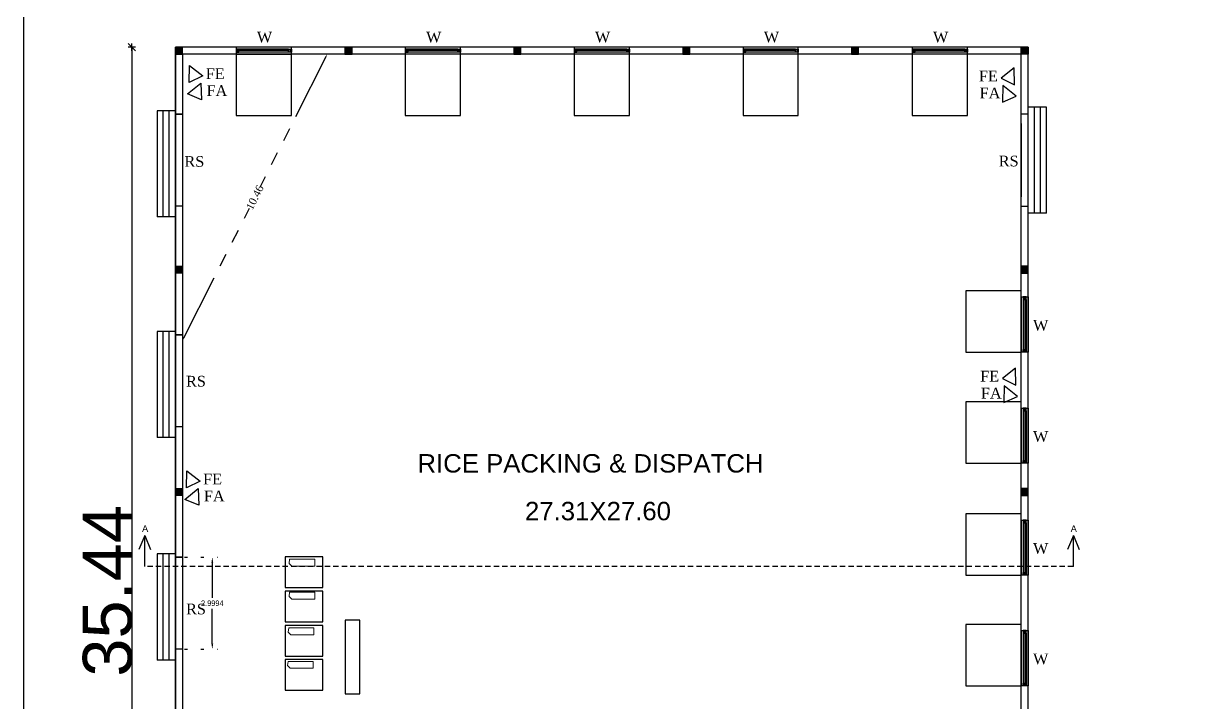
# Model space of a CAD drawing. Header units: metres. Extents: x 1422408 to 2565053, y 3723 to 80428.
# Drawn here: x 2267633.15 to 2267671.7, y 4192.83 to 4214.95 of the extents above; entities that cross this region are included whole.
import ezdxf

# ---------------------------------------------------------------- set-up
doc = ezdxf.new("R2010")
doc.units = ezdxf.units.M
doc.header["$LTSCALE"] = 3.5
doc.header["$MEASUREMENT"] = 0
for name, pattern in [('DOT2', [0.125, 0, -0.125]), ('HIDDEN', [0.375, 0.25, -0.125]), ('PHANTOM2', [1.25, 0.625, -0.125, 0.125, -0.125, 0.125, -0.125])]:
    doc.linetypes.add(name, pattern=pattern)
doc.layers.get('0').update_dxf_attribs({"linetype": 'CONTINUOUS'})
doc.layers.get('DEFPOINTS').update_dxf_attribs({"linetype": 'CONTINUOUS'})
for name, color, linetype in [('BLK_1_FLR_0_AC_ROOM_1', 117, 'CONTINUOUS'), ('BLK_1_FLR_0_EXIT_WIDTH_DOOR', 2, 'CONTINUOUS'), ('BLK_1_FLR_0_ROOM_1_LIGHT_VENTILATION_1', 232, 'CONTINUOUS'), ('BLK_1_FLR_0_URINAL', 235, 'CONTINUOUS'), ('BLK_1_FLR_0_WATER_CLOSET', 213, 'CONTINUOUS'), ('WORKSHOP_AREA', 10, 'CONTINUOUS')]:
    doc.layers.add(name, color=color, linetype=linetype)
doc.layers.add('BLK_1_FLR_0_BLT_UP_AREA', color=1, linetype='CONTINUOUS', plot=False)
doc.layers.add('BLK_1_FLR_0_WASH', color=243, linetype='CONTINUOUS', lineweight=5)
doc.layers.add('DIST_EXIT', color=7, linetype='CONTINUOUS', lineweight=0)
doc.styles.add('ANAND', font='times.ttf')
doc.styles.add('ROOM TEXT 10.5', font='swisse.ttf')
doc.styles.add('style1', font='arial.ttf', dxfattribs={"height": 0.28})
doc.styles.add('style1jaya', font='times.ttf')
doc.dimstyles.new('STANDARD$0', dxfattribs={"dimtxt": 0.25, "dimasz": 0.1, "dimexe": 2, "dimexo": 2, "dimgap": 0, "dimtad": 0, "dimzin": 0, "dimdsep": 46, "dimtxsty": 'ANAND', "dimcen": 0.0625, "dimdle": 2.5, "dimse1": 1, "dimse2": 1, "dimclrd": 2, "dimclre": 9, "dimadec": 0, "dimazin": 0, "dimtfac": 1, "dimtix": 1, "dimtofl": 0, "dimtmove": 2, "dimatfit": 3, "dimldrblk": 'OBLIQUE', "dimfxl": 0, "dimtolj": 1, "dimtzin": 0, "dimarcsym": 0})

# ---------------------------------------------------------------- blocks, each defined once
blk = doc.blocks.new('ER')
for p, q in [((-3, -3), (3, 3)), ((-3, 0), (3, 0)), ((0, -3), (0, 3))]:
    blk.add_line(p, q)
blk = doc.blocks.new('*D587')
at = {"layer": 'DEFPOINTS', "color": 0}
for p in [(2267643.034, 4213.95), (2267643.034, 4213.95), (2267638.324, 4204.615)]:
    blk.add_point(p, dxfattribs=at)
at = {"layer": 'DIST_EXIT', "color": 2, "linetype": 'PHANTOM2', "lineweight": -2}
for p, q in [((2267642.989, 4213.861), (2267640.853, 4209.628)), ((2267638.369, 4204.704), (2267640.505, 4208.937))]:
    blk.add_line(p, q, dxfattribs=at)
at = {"layer": 'DIST_EXIT', "color": 2}
for points in [[(2267642.974, 4213.868), (2267643.004, 4213.853), (2267643.034, 4213.95)], [(2267638.354, 4204.711), (2267638.384, 4204.696), (2267638.324, 4204.615)]]:
    blk.add_solid(points, dxfattribs=at)
at = {"layer": 'DIST_EXIT', "color": 0, "insert": (2267640.679, 4209.282), "char_height": 0.25, "attachment_point": 5, "rotation": 63.2279, "style": 'ANAND'}
blk.add_mtext('\\A1;10.46', dxfattribs=at)
blk = doc.blocks.new('_Oblique')
at = {"color": 0, "linetype": 'ByBlock', "lineweight": -2}
blk.add_line((-0.5, -0.5), (0.5, 0.5), dxfattribs=at)
blk = doc.blocks.new('*D588')
at = {"layer": 'BLK_1_FLR_0_EXIT_WIDTH_DOOR', "color": 0, "linetype": 'DOT2', "lineweight": -2}
for p, q in [((2267638.387, 4197.556), (2267639.475, 4197.556)), ((2267638.387, 4194.556), (2267639.475, 4194.556))]:
    blk.add_line(p, q, dxfattribs=at)
at = {"layer": 'BLK_1_FLR_0_EXIT_WIDTH_DOOR', "color": 0, "linetype": 'PHANTOM2', "lineweight": -2}
for p, q in [((2267639.295, 4197.376), (2267639.295, 4196.236)), ((2267639.295, 4194.736), (2267639.295, 4195.876))]:
    blk.add_line(p, q, dxfattribs=at)
at = {"layer": 'BLK_1_FLR_0_EXIT_WIDTH_DOOR', "color": 0}
for points in [[(2267639.265, 4197.376), (2267639.325, 4197.376), (2267639.295, 4197.556)], [(2267639.265, 4194.736), (2267639.325, 4194.736), (2267639.295, 4194.556)]]:
    blk.add_solid(points, dxfattribs=at)
at = {"layer": 'DEFPOINTS', "color": 0}
for p in [(2267638.324, 4197.556), (2267639.295, 4197.556), (2267638.324, 4194.556)]:
    blk.add_point(p, dxfattribs=at)
at = {"layer": 'BLK_1_FLR_0_EXIT_WIDTH_DOOR', "color": 0, "insert": (2267639.295, 4196.056), "char_height": 0.18, "attachment_point": 5}
blk.add_mtext('\\A1;2.9994', dxfattribs=at)

msp = doc.modelspace()

# ---------------------------------------------------------------- hatches: boundary and pattern name
at = {"ltscale": 0.5}
h = msp.add_hatch(color=256, dxfattribs=at)
h.dxf.hatch_style = 1
h.paths.add_polyline_path([(2267638.09432, 4213.95013), (2267638.32427, 4213.95013), (2267638.32427, 4214.18008), (2267638.09432, 4214.18008)])
h = msp.add_hatch(color=256, dxfattribs=at)
h.dxf.hatch_style = 1
h.paths.add_polyline_path([(2267643.61602, 4214.18008), (2267643.61602, 4213.95013), (2267643.84597, 4213.95013), (2267643.84597, 4214.18008)])
h = msp.add_hatch(color=256, dxfattribs=at)
h.dxf.hatch_style = 1
h.paths.add_polyline_path([(2267649.1149, 4214.18008), (2267649.1149, 4213.95013), (2267649.34485, 4213.95013), (2267649.34485, 4214.18008)])
h = msp.add_hatch(color=256, dxfattribs=at)
h.dxf.hatch_style = 1
h.paths.add_polyline_path([(2267654.61378, 4214.18008), (2267654.61378, 4213.95013), (2267654.84373, 4213.95013), (2267654.84373, 4214.18008)])
h = msp.add_hatch(color=256, dxfattribs=at)
h.dxf.hatch_style = 1
h.paths.add_polyline_path([(2267660.11266, 4214.18008), (2267660.11266, 4213.95013), (2267660.34261, 4213.95013), (2267660.34261, 4214.18008)])
h = msp.add_hatch(color=256, dxfattribs=at)
h.dxf.hatch_style = 1
h.paths.add_polyline_path([(2267665.86432, 4213.95013), (2267665.63436, 4213.95013), (2267665.63436, 4214.18008), (2267665.86432, 4214.18008)])
h = msp.add_hatch(color=256, dxfattribs=at)
h.dxf.hatch_style = 1
h.paths.add_polyline_path([(2267638.09432, 4206.81362), (2267638.09432, 4207.04358), (2267638.32427, 4207.04358), (2267638.32427, 4206.81362)])
h = msp.add_hatch(color=256, dxfattribs=at)
h.dxf.hatch_style = 1
h.paths.add_polyline_path([(2267665.86432, 4206.81362), (2267665.86432, 4207.04358), (2267665.63436, 4207.04358), (2267665.63436, 4206.81362)])
h = msp.add_hatch(color=256, dxfattribs=at)
h.dxf.hatch_style = 1
h.paths.add_polyline_path([(2267638.09432, 4199.5651), (2267638.09432, 4199.79505), (2267638.32427, 4199.79505), (2267638.32427, 4199.5651)])
h = msp.add_hatch(color=256, dxfattribs=at)
h.dxf.hatch_style = 1
h.paths.add_polyline_path([(2267665.86432, 4199.5651), (2267665.86432, 4199.79505), (2267665.63436, 4199.79505), (2267665.63436, 4199.5651)])

# ---------------------------------------------------------------- linework, layer by layer
at = {"ltscale": 0.05}
for p, q in [((2267636.67563, 4214.14008), (2267636.67563, 4178.78003)), ((2267640.07033, 4213.95013), (2267641.87033, 4213.95013)), ((2267637.09442, 4198.2653), (2267636.90167, 4197.80683)), ((2267637.09442, 4197.25766), (2267637.09442, 4198.2653)), ((2267637.09442, 4198.2653), (2267637.28023, 4197.80881)), ((2267667.33367, 4198.2653), (2267667.14092, 4197.80683)), ((2267667.33367, 4197.25766), (2267667.33367, 4198.2653)), ((2267667.33367, 4198.2653), (2267667.51948, 4197.80881))]:
    msp.add_line(p, q, dxfattribs=at)
for p, q in [((2267665.86432, 4214.18008), (2267638.09432, 4214.18008)), ((2267638.09432, 4180.07411), (2267638.09432, 4214.18008)), ((2267640.07033, 4214.18008), (2267640.07033, 4213.95013)), ((2267640.11084, 4214.11493), (2267640.07033, 4214.11493)), ((2267640.07033, 4214.11493), (2267640.07033, 4214.01528)), ((2267640.11084, 4214.11493), (2267640.11084, 4214.01528)), ((2267640.15969, 4214.11493), (2267640.11084, 4214.11493)), ((2267640.11084, 4214.01528), (2267640.11084, 4214.11493)), ((2267641.7806, 4214.11493), (2267640.15969, 4214.11493)), ((2267640.15969, 4214.01528), (2267640.15969, 4214.11493)), ((2267641.7806, 4214.06511), (2267640.15969, 4214.06511)), ((2267641.7806, 4214.01528), (2267641.7806, 4214.11493)), ((2267641.7806, 4214.11493), (2267641.82792, 4214.11493)), ((2267641.82792, 4214.11493), (2267641.82792, 4214.01528)), ((2267641.82792, 4214.01528), (2267641.82792, 4214.11493)), ((2267641.82792, 4214.11493), (2267641.86996, 4214.11493)), ((2267641.86996, 4213.95013), (2267641.86996, 4214.18008)), ((2267641.86996, 4214.11493), (2267641.86996, 4214.01528)), ((2267645.58062, 4214.18008), (2267645.58062, 4213.95013)), ((2267645.62113, 4214.11493), (2267645.58062, 4214.11493)), ((2267645.58062, 4214.11493), (2267645.58062, 4214.01528)), ((2267645.62113, 4214.11493), (2267645.62113, 4214.01528)), ((2267645.66998, 4214.11493), (2267645.62113, 4214.11493)), ((2267645.62113, 4214.01528), (2267645.62113, 4214.11493)), ((2267647.29089, 4214.11493), (2267645.66998, 4214.11493)), ((2267645.66998, 4214.01528), (2267645.66998, 4214.11493)), ((2267647.29089, 4214.06511), (2267645.66998, 4214.06511)), ((2267647.29089, 4214.01528), (2267647.29089, 4214.11493)), ((2267647.29089, 4214.11493), (2267647.33821, 4214.11493)), ((2267647.33821, 4214.11493), (2267647.33821, 4214.01528)), ((2267647.33821, 4214.01528), (2267647.33821, 4214.11493)), ((2267647.33821, 4214.11493), (2267647.38025, 4214.11493)), ((2267647.38025, 4213.95013), (2267647.38025, 4214.18008)), ((2267647.38025, 4214.11493), (2267647.38025, 4214.01528)), ((2267651.0795, 4214.18008), (2267651.0795, 4213.95013)), ((2267651.12001, 4214.11493), (2267651.0795, 4214.11493)), ((2267651.0795, 4214.11493), (2267651.0795, 4214.01528)), ((2267651.12001, 4214.11493), (2267651.12001, 4214.01528)), ((2267651.16886, 4214.11493), (2267651.12001, 4214.11493)), ((2267651.12001, 4214.01528), (2267651.12001, 4214.11493)), ((2267652.78977, 4214.11493), (2267651.16886, 4214.11493)), ((2267651.16886, 4214.01528), (2267651.16886, 4214.11493)), ((2267652.78977, 4214.06511), (2267651.16886, 4214.06511)), ((2267652.78977, 4214.01528), (2267652.78977, 4214.11493)), ((2267652.78977, 4214.11493), (2267652.83709, 4214.11493)), ((2267652.83709, 4214.11493), (2267652.83709, 4214.01528)), ((2267652.83709, 4214.01528), (2267652.83709, 4214.11493)), ((2267652.83709, 4214.11493), (2267652.87913, 4214.11493)), ((2267652.87913, 4213.95013), (2267652.87913, 4214.18008)), ((2267652.87913, 4214.11493), (2267652.87913, 4214.01528)), ((2267656.57838, 4214.18008), (2267656.57838, 4213.95013)), ((2267656.61889, 4214.11493), (2267656.57838, 4214.11493)), ((2267656.57838, 4214.11493), (2267656.57838, 4214.01528)), ((2267656.61889, 4214.11493), (2267656.61889, 4214.01528)), ((2267656.66774, 4214.11493), (2267656.61889, 4214.11493)), ((2267656.61889, 4214.01528), (2267656.61889, 4214.11493)), ((2267658.28865, 4214.11493), (2267656.66774, 4214.11493)), ((2267656.66774, 4214.01528), (2267656.66774, 4214.11493)), ((2267658.28865, 4214.06511), (2267656.66774, 4214.06511)), ((2267658.28865, 4214.01528), (2267658.28865, 4214.11493)), ((2267658.28865, 4214.11493), (2267658.33597, 4214.11493)), ((2267658.33597, 4214.11493), (2267658.33597, 4214.01528)), ((2267658.33597, 4214.01528), (2267658.33597, 4214.11493)), ((2267658.33597, 4214.11493), (2267658.37801, 4214.11493)), ((2267658.37801, 4213.95013), (2267658.37801, 4214.18008)), ((2267658.37801, 4214.11493), (2267658.37801, 4214.01528)), ((2267662.08867, 4214.18008), (2267662.08867, 4213.95013)), ((2267662.12918, 4214.11493), (2267662.08867, 4214.11493)), ((2267662.08867, 4214.11493), (2267662.08867, 4214.01528)), ((2267662.12918, 4214.11493), (2267662.12918, 4214.01528)), ((2267662.17803, 4214.11493), (2267662.12918, 4214.11493)), ((2267662.12918, 4214.01528), (2267662.12918, 4214.11493)), ((2267663.79894, 4214.11493), (2267662.17803, 4214.11493)), ((2267662.17803, 4214.01528), (2267662.17803, 4214.11493)), ((2267663.79894, 4214.06511), (2267662.17803, 4214.06511)), ((2267663.79894, 4214.01528), (2267663.79894, 4214.11493)), ((2267663.79894, 4214.11493), (2267663.84626, 4214.11493)), ((2267663.84626, 4214.11493), (2267663.84626, 4214.01528)), ((2267663.84626, 4214.01528), (2267663.84626, 4214.11493)), ((2267663.84626, 4214.11493), (2267663.8883, 4214.11493)), ((2267663.8883, 4213.95013), (2267663.8883, 4214.18008)), ((2267663.8883, 4214.11493), (2267663.8883, 4214.01528)), ((2267665.86432, 4180.07411), (2267665.86432, 4214.18008)), ((2267665.63436, 4213.95013), (2267638.32427, 4213.95013)), ((2267638.32427, 4213.95013), (2267638.32427, 4186.57384)), ((2267640.07033, 4214.01528), (2267640.11084, 4214.01528)), ((2267640.11084, 4214.01528), (2267640.15969, 4214.01528)), ((2267641.7806, 4214.01528), (2267640.15969, 4214.01528)), ((2267641.82792, 4214.01528), (2267641.7806, 4214.01528)), ((2267641.86996, 4214.01528), (2267641.82792, 4214.01528)), ((2267645.58062, 4214.01528), (2267645.62113, 4214.01528)), ((2267645.62113, 4214.01528), (2267645.66998, 4214.01528)), ((2267647.29089, 4214.01528), (2267645.66998, 4214.01528)), ((2267647.33821, 4214.01528), (2267647.29089, 4214.01528)), ((2267647.38025, 4214.01528), (2267647.33821, 4214.01528)), ((2267651.0795, 4214.01528), (2267651.12001, 4214.01528)), ((2267651.12001, 4214.01528), (2267651.16886, 4214.01528)), ((2267652.78977, 4214.01528), (2267651.16886, 4214.01528)), ((2267652.83709, 4214.01528), (2267652.78977, 4214.01528)), ((2267652.87913, 4214.01528), (2267652.83709, 4214.01528)), ((2267656.57838, 4214.01528), (2267656.61889, 4214.01528)), ((2267656.61889, 4214.01528), (2267656.66774, 4214.01528)), ((2267658.28865, 4214.01528), (2267656.66774, 4214.01528)), ((2267658.33597, 4214.01528), (2267658.28865, 4214.01528)), ((2267658.37801, 4214.01528), (2267658.33597, 4214.01528)), ((2267662.08867, 4214.01528), (2267662.12918, 4214.01528)), ((2267662.12918, 4214.01528), (2267662.17803, 4214.01528)), ((2267663.79894, 4214.01528), (2267662.17803, 4214.01528)), ((2267663.84626, 4214.01528), (2267663.79894, 4214.01528)), ((2267663.8883, 4214.01528), (2267663.84626, 4214.01528)), ((2267665.63436, 4186.57384), (2267665.63436, 4213.95013)), ((2267666.46429, 4212.2265), (2267665.86441, 4212.2265)), ((2267666.06437, 4208.76721), (2267666.06437, 4212.2265)), ((2267666.26433, 4208.76721), (2267666.26433, 4212.2265)), ((2267666.46429, 4208.76721), (2267666.46429, 4212.2265)), ((2267638.09432, 4212.10584), (2267637.49444, 4212.10584)), ((2267637.6944, 4208.64655), (2267637.6944, 4212.10584)), ((2267637.89436, 4208.64655), (2267637.89436, 4212.10584)), ((2267638.09432, 4208.64655), (2267638.09432, 4212.10584)), ((2267638.32427, 4211.99655), (2267638.09432, 4211.99655)), ((2267638.32427, 4208.99716), (2267638.09432, 4208.99716)), ((2267665.63436, 4208.99716), (2267665.86432, 4208.99716)), ((2267666.46429, 4208.76721), (2267665.86441, 4208.76721)), ((2267638.09432, 4208.64655), (2267637.49444, 4208.64655)), ((2267665.63436, 4206.04097), (2267665.86432, 4206.04097)), ((2267665.69952, 4206.04097), (2267665.69952, 4205.99892)), ((2267665.79916, 4206.04097), (2267665.69952, 4206.04097)), ((2267665.79916, 4205.99892), (2267665.69952, 4205.99892)), ((2267665.69952, 4205.99892), (2267665.69952, 4205.95161)), ((2267665.69952, 4205.99892), (2267665.79916, 4205.99892)), ((2267665.79916, 4205.99892), (2267665.79916, 4206.04097)), ((2267665.79916, 4205.95161), (2267665.79916, 4205.99892)), ((2267665.69952, 4205.95161), (2267665.69952, 4204.3307)), ((2267665.69952, 4205.95161), (2267665.79916, 4205.95161)), ((2267665.74934, 4205.95161), (2267665.74934, 4204.3307)), ((2267665.79916, 4205.95161), (2267665.79916, 4204.3307)), ((2267638.09432, 4204.91333), (2267637.49444, 4204.91333)), ((2267637.6944, 4201.45403), (2267637.6944, 4204.91333)), ((2267637.89436, 4201.45403), (2267637.89436, 4204.91333)), ((2267638.09432, 4201.45403), (2267638.09432, 4204.91333)), ((2267638.32427, 4204.80403), (2267638.09432, 4204.80403)), ((2267665.86432, 4204.24134), (2267665.63436, 4204.24134)), ((2267665.69952, 4204.28184), (2267665.69952, 4204.3307)), ((2267665.69952, 4204.3307), (2267665.79916, 4204.3307)), ((2267665.79916, 4204.28184), (2267665.69952, 4204.28184)), ((2267665.69952, 4204.24134), (2267665.69952, 4204.28184)), ((2267665.69952, 4204.28184), (2267665.79916, 4204.28184)), ((2267665.79916, 4204.24134), (2267665.69952, 4204.24134)), ((2267665.79916, 4204.3307), (2267665.79916, 4204.28184)), ((2267665.79916, 4204.28184), (2267665.79916, 4204.24134)), ((2267665.63436, 4202.41671), (2267665.86432, 4202.41671)), ((2267665.69952, 4202.41671), (2267665.69952, 4202.37466)), ((2267665.79916, 4202.41671), (2267665.69952, 4202.41671)), ((2267665.79916, 4202.37466), (2267665.69952, 4202.37466)), ((2267665.69952, 4202.37466), (2267665.69952, 4202.32735)), ((2267665.69952, 4202.37466), (2267665.79916, 4202.37466)), ((2267665.69952, 4202.32735), (2267665.69952, 4200.70643)), ((2267665.69952, 4202.32735), (2267665.79916, 4202.32735)), ((2267665.74934, 4202.32735), (2267665.74934, 4200.70643)), ((2267665.79916, 4202.37466), (2267665.79916, 4202.41671)), ((2267665.79916, 4202.32735), (2267665.79916, 4202.37466)), ((2267665.79916, 4202.32735), (2267665.79916, 4200.70643)), ((2267638.32427, 4201.80464), (2267638.09432, 4201.80464)), ((2267638.09432, 4201.45403), (2267637.49444, 4201.45403)), ((2267665.86432, 4200.61708), (2267665.63436, 4200.61708)), ((2267665.69952, 4200.65758), (2267665.69952, 4200.70643)), ((2267665.69952, 4200.70643), (2267665.79916, 4200.70643)), ((2267665.79916, 4200.65758), (2267665.69952, 4200.65758)), ((2267665.69952, 4200.61708), (2267665.69952, 4200.65758)), ((2267665.69952, 4200.65758), (2267665.79916, 4200.65758)), ((2267665.79916, 4200.61708), (2267665.69952, 4200.61708)), ((2267665.79916, 4200.70643), (2267665.79916, 4200.65758)), ((2267665.79916, 4200.65758), (2267665.79916, 4200.61708)), ((2267665.63436, 4198.76776), (2267665.86432, 4198.76776)), ((2267665.69952, 4198.76776), (2267665.69952, 4198.72572)), ((2267665.79916, 4198.76776), (2267665.69952, 4198.76776)), ((2267665.79916, 4198.72572), (2267665.69952, 4198.72572)), ((2267665.69952, 4198.72572), (2267665.69952, 4198.6784)), ((2267665.69952, 4198.72572), (2267665.79916, 4198.72572)), ((2267665.69952, 4198.6784), (2267665.69952, 4197.05749)), ((2267665.69952, 4198.6784), (2267665.79916, 4198.6784)), ((2267665.74934, 4198.6784), (2267665.74934, 4197.05749)), ((2267665.79916, 4198.72572), (2267665.79916, 4198.76776)), ((2267665.79916, 4198.6784), (2267665.79916, 4198.72572)), ((2267665.79916, 4198.6784), (2267665.79916, 4197.05749)), ((2267638.09432, 4197.66481), (2267637.49444, 4197.66481)), ((2267637.6944, 4194.20551), (2267637.6944, 4197.66481)), ((2267637.89436, 4194.20551), (2267637.89436, 4197.66481)), ((2267638.09432, 4194.20551), (2267638.09432, 4197.66481)), ((2267638.32427, 4197.55551), (2267638.09432, 4197.55551)), ((2267665.86432, 4196.96813), (2267665.63436, 4196.96813)), ((2267665.69952, 4197.00864), (2267665.69952, 4197.05749)), ((2267665.69952, 4197.05749), (2267665.79916, 4197.05749)), ((2267665.79916, 4197.00864), (2267665.69952, 4197.00864)), ((2267665.69952, 4196.96813), (2267665.69952, 4197.00864)), ((2267665.69952, 4197.00864), (2267665.79916, 4197.00864)), ((2267665.79916, 4196.96813), (2267665.69952, 4196.96813)), ((2267665.79916, 4197.05749), (2267665.79916, 4197.00864)), ((2267665.79916, 4197.00864), (2267665.79916, 4196.96813)), ((2267665.63436, 4195.16819), (2267665.86432, 4195.16819)), ((2267665.69952, 4195.16819), (2267665.69952, 4195.12614)), ((2267665.79916, 4195.16819), (2267665.69952, 4195.16819)), ((2267665.79916, 4195.12614), (2267665.69952, 4195.12614)), ((2267665.69952, 4195.12614), (2267665.69952, 4195.07883)), ((2267665.69952, 4195.12614), (2267665.79916, 4195.12614)), ((2267665.69952, 4195.07883), (2267665.69952, 4193.45791)), ((2267665.69952, 4195.07883), (2267665.79916, 4195.07883)), ((2267665.74934, 4195.07883), (2267665.74934, 4193.45791)), ((2267665.79916, 4195.12614), (2267665.79916, 4195.16819)), ((2267665.79916, 4195.07883), (2267665.79916, 4195.12614)), ((2267665.79916, 4195.07883), (2267665.79916, 4193.45791)), ((2267638.32427, 4194.55612), (2267638.09432, 4194.55612)), ((2267638.09432, 4194.20551), (2267637.49444, 4194.20551)), ((2267665.86432, 4193.36855), (2267665.63436, 4193.36855)), ((2267665.69952, 4193.40906), (2267665.69952, 4193.45791)), ((2267665.69952, 4193.45791), (2267665.79916, 4193.45791)), ((2267665.79916, 4193.40906), (2267665.69952, 4193.40906)), ((2267665.69952, 4193.36855), (2267665.69952, 4193.40906)), ((2267665.69952, 4193.40906), (2267665.79916, 4193.40906)), ((2267665.79916, 4193.36855), (2267665.69952, 4193.36855)), ((2267665.79916, 4193.45791), (2267665.79916, 4193.40906)), ((2267665.79916, 4193.40906), (2267665.79916, 4193.36855))]:
    msp.add_line(p, q)
at = {"ltscale": 250}
for p, q in [((2267641.86996, 4214.18008), (2267640.07033, 4214.18008)), ((2267647.38025, 4214.18008), (2267645.58062, 4214.18008)), ((2267652.87913, 4214.18008), (2267651.0795, 4214.18008)), ((2267658.37801, 4214.18008), (2267656.57838, 4214.18008)), ((2267663.8883, 4214.18008), (2267662.08867, 4214.18008)), ((2267641.86996, 4213.95013), (2267640.07033, 4213.95013)), ((2267647.38025, 4213.95013), (2267645.58062, 4213.95013)), ((2267652.87913, 4213.95013), (2267651.0795, 4213.95013)), ((2267658.37801, 4213.95013), (2267656.57838, 4213.95013)), ((2267663.8883, 4213.95013), (2267662.08867, 4213.95013)), ((2267665.63436, 4206.04097), (2267665.63436, 4204.24134)), ((2267665.86432, 4206.04097), (2267665.86432, 4204.24134)), ((2267665.63436, 4202.41671), (2267665.63436, 4200.61708)), ((2267665.86432, 4202.41671), (2267665.86432, 4200.61708)), ((2267665.63436, 4198.76776), (2267665.63436, 4196.96813)), ((2267665.86432, 4198.76776), (2267665.86432, 4196.96813)), ((2267665.63436, 4195.16819), (2267665.63436, 4193.36855)), ((2267665.86432, 4195.16819), (2267665.86432, 4193.36855))]:
    msp.add_line(p, q, dxfattribs=at)
at = {"ltscale": 0.5}
for p, q in [((2267638.09432, 4208.99716), (2267638.09432, 4211.99655)), ((2267638.09432, 4211.99655), (2267638.32427, 4211.99655)), ((2267638.09432, 4208.99716), (2267638.09432, 4211.99655)), ((2267638.32427, 4211.99655), (2267638.32427, 4208.99716)), ((2267665.86432, 4211.99655), (2267665.63436, 4211.99655)), ((2267665.63436, 4211.69661), (2267665.63436, 4209.2971)), ((2267665.86432, 4209.2971), (2267665.86432, 4211.69661)), ((2267638.32427, 4208.99716), (2267638.09432, 4208.99716)), ((2267665.63436, 4208.99716), (2267665.86432, 4208.99716)), ((2267638.09432, 4206.81362), (2267638.09432, 4207.04358)), ((2267638.09432, 4207.04358), (2267638.32427, 4207.04358)), ((2267638.32427, 4206.81362), (2267638.09432, 4206.81362)), ((2267638.32427, 4207.04358), (2267638.32427, 4206.81362)), ((2267665.86432, 4207.04358), (2267665.63436, 4207.04358)), ((2267665.63436, 4207.04358), (2267665.63436, 4206.81362)), ((2267665.63436, 4206.81362), (2267665.86432, 4206.81362)), ((2267665.86432, 4206.81362), (2267665.86432, 4207.04358)), ((2267638.09432, 4201.80464), (2267638.09432, 4204.80403)), ((2267638.09432, 4204.80403), (2267638.32427, 4204.80403)), ((2267638.09432, 4201.80464), (2267638.09432, 4204.80403)), ((2267638.32427, 4204.80403), (2267638.32427, 4201.80464)), ((2267638.32427, 4201.80464), (2267638.09432, 4201.80464)), ((2267638.09432, 4199.5651), (2267638.09432, 4199.79505)), ((2267638.09432, 4199.79505), (2267638.32427, 4199.79505)), ((2267638.32427, 4199.5651), (2267638.09432, 4199.5651)), ((2267638.32427, 4199.79505), (2267638.32427, 4199.5651)), ((2267665.86432, 4199.79505), (2267665.63436, 4199.79505)), ((2267665.63436, 4199.79505), (2267665.63436, 4199.5651)), ((2267665.63436, 4199.5651), (2267665.86432, 4199.5651)), ((2267665.86432, 4199.5651), (2267665.86432, 4199.79505)), ((2267638.09432, 4194.55612), (2267638.09432, 4197.55551)), ((2267638.09432, 4197.55551), (2267638.32427, 4197.55551)), ((2267638.09432, 4194.55612), (2267638.09432, 4197.55551)), ((2267638.32427, 4197.55551), (2267638.32427, 4194.55612)), ((2267638.32427, 4194.55612), (2267638.09432, 4194.55612))]:
    msp.add_line(p, q, dxfattribs=at)
at = {"linetype": 'HIDDEN', "ltscale": 0.2}
msp.add_line((2267667.33367, 4197.25766), (2267637.09442, 4197.25766), dxfattribs=at)
at = {"ltscale": 0.05}
msp.add_lwpolyline([(2267633.1525, 4257.12998), (2267780.2875, 4257.12998), (2267780.2875, 4174.04688), (2267633.1525, 4174.04688)], close=True, dxfattribs=at)
at = {"ltscale": 0.5}
for points in [[(2267638.09432, 4213.95013), (2267638.32427, 4213.95013), (2267638.32427, 4214.18008), (2267638.09432, 4214.18008)], [(2267643.61602, 4214.18008), (2267643.61602, 4213.95013), (2267643.84597, 4213.95013), (2267643.84597, 4214.18008)], [(2267649.1149, 4214.18008), (2267649.1149, 4213.95013), (2267649.34485, 4213.95013), (2267649.34485, 4214.18008)], [(2267654.61378, 4214.18008), (2267654.61378, 4213.95013), (2267654.84373, 4213.95013), (2267654.84373, 4214.18008)], [(2267660.11266, 4214.18008), (2267660.11266, 4213.95013), (2267660.34261, 4213.95013), (2267660.34261, 4214.18008)], [(2267665.86432, 4213.95013), (2267665.63436, 4213.95013), (2267665.63436, 4214.18008), (2267665.86432, 4214.18008)]]:
    msp.add_lwpolyline(points, close=True, dxfattribs=at)
at = {"ltscale": 0.05}
for points in [[(2267638.54426, 4213.02694), (2267638.55403, 4213.58051), (2267638.98298, 4213.24236), (2267638.54426, 4213.02694)], [(2267665.41749, 4212.95034), (2267665.40773, 4213.50391), (2267664.97877, 4213.16576), (2267665.41749, 4212.95034)], [(2267638.49069, 4212.65365), (2267638.9186, 4213.00497), (2267638.93906, 4212.45914), (2267638.49069, 4212.65365)], [(2267665.47107, 4212.57705), (2267665.04315, 4212.92837), (2267665.02269, 4212.38254), (2267665.47107, 4212.57705)], [(2267665.46085, 4203.16826), (2267665.45109, 4203.72183), (2267665.02213, 4203.38367), (2267665.46085, 4203.16826)], [(2267665.51443, 4202.79497), (2267665.08651, 4203.14629), (2267665.06605, 4202.60045), (2267665.51443, 4202.79497)], [(2267638.45766, 4199.81631), (2267638.46742, 4200.36989), (2267638.89637, 4200.03173), (2267638.45766, 4199.81631)], [(2267638.40408, 4199.44302), (2267638.83199, 4199.79434), (2267638.85246, 4199.24851), (2267638.40408, 4199.44302)]]:
    msp.add_lwpolyline(points, dxfattribs=at)
for points in [[(2267637.49444, 4212.10584), (2267637.49444, 4208.64655)], [(2267637.49444, 4204.91333), (2267637.49444, 4201.45403)], [(2267637.49444, 4197.66481), (2267637.49444, 4194.20551)]]:
    msp.add_lwpolyline(points)
at = {"layer": 'BLK_1_FLR_0_AC_ROOM_1', "color": 3, "ltscale": 400}
msp.add_lwpolyline([(2267638.32427, 4186.35389), (2267665.63436, 4186.35389), (2267665.63436, 4213.95013), (2267638.32427, 4213.95013)], close=True, dxfattribs=at)
at = {"layer": 'BLK_1_FLR_0_BLT_UP_AREA', "color": 45, "ltscale": 0.05}
msp.add_lwpolyline([(2267665.86432, 4214.18008), (2267638.09432, 4214.18008), (2267638.09432, 4178.95999), (2267665.86432, 4178.95999)], close=True, dxfattribs=at)
at = {"layer": 'BLK_1_FLR_0_ROOM_1_LIGHT_VENTILATION_1', "ltscale": 400}
for points in [[(2267640.07033, 4211.95013), (2267641.87033, 4211.95013), (2267641.87033, 4213.95013), (2267640.07033, 4213.95013)], [(2267645.58062, 4211.95013), (2267647.38062, 4211.95013), (2267647.38062, 4213.95013), (2267645.58062, 4213.95013)], [(2267651.0795, 4211.95013), (2267652.8795, 4211.95013), (2267652.8795, 4213.95013), (2267651.0795, 4213.95013)], [(2267656.57838, 4211.95013), (2267658.37838, 4211.95013), (2267658.37838, 4213.95013), (2267656.57838, 4213.95013)], [(2267662.08867, 4211.95013), (2267663.88867, 4211.95013), (2267663.88867, 4213.95013), (2267662.08867, 4213.95013)], [(2267663.83436, 4204.24134), (2267665.63436, 4204.24134), (2267665.63436, 4206.24134), (2267663.83436, 4206.24134)], [(2267663.83436, 4200.61708), (2267665.63436, 4200.61708), (2267665.63436, 4202.61708), (2267663.83436, 4202.61708)], [(2267663.83436, 4196.96813), (2267665.63436, 4196.96813), (2267665.63436, 4198.96813), (2267663.83436, 4198.96813)], [(2267663.83436, 4193.36855), (2267665.63436, 4193.36855), (2267665.63436, 4195.36855), (2267663.83436, 4195.36855)]]:
    msp.add_lwpolyline(points, close=True, dxfattribs=at)
at = {"layer": 'BLK_1_FLR_0_URINAL'}
msp.add_lwpolyline([(2267643.61652, 4193.10846), (2267644.09622, 4193.10846), (2267644.09622, 4195.50317), (2267643.61652, 4195.50317)], close=True, dxfattribs=at)
at = {"layer": 'BLK_1_FLR_0_WASH', "color": 60}
for points in [[(2267642.63088, 4197.26625), (2267642.63088, 4197.49176), (2267641.80878, 4197.49176), (2267641.79483, 4197.35256), (2267641.88115, 4197.26625), (2267642.63088, 4197.26625)], [(2267642.63088, 4196.19102), (2267642.63088, 4196.41654), (2267641.80878, 4196.41654), (2267641.79483, 4196.27734), (2267641.88115, 4196.19102), (2267642.63088, 4196.19102)], [(2267642.60421, 4195.03237), (2267642.60421, 4195.25789), (2267641.78211, 4195.25789), (2267641.76816, 4195.11869), (2267641.85448, 4195.03237), (2267642.60421, 4195.03237)], [(2267642.58308, 4193.93676), (2267642.58308, 4194.16227), (2267641.76099, 4194.16227), (2267641.74703, 4194.02307), (2267641.83335, 4193.93676), (2267642.58308, 4193.93676)]]:
    msp.add_lwpolyline(points, close=True, dxfattribs=at)
at = {"layer": 'BLK_1_FLR_0_WATER_CLOSET', "color": 2}
for points in [[(2267642.89188, 4196.5662), (2267642.89188, 4197.5662), (2267641.67188, 4197.5662), (2267641.67188, 4196.5662)], [(2267642.89188, 4195.4512), (2267642.89188, 4196.4512), (2267641.67188, 4196.4512), (2267641.67188, 4195.4512)], [(2267642.89188, 4194.3362), (2267642.89188, 4195.3362), (2267641.67188, 4195.3362), (2267641.67188, 4194.3362)], [(2267642.89188, 4193.2212), (2267642.89188, 4194.2212), (2267641.67188, 4194.2212), (2267641.67188, 4193.2212)]]:
    msp.add_lwpolyline(points, close=True, dxfattribs=at)
at = {"layer": 'WORKSHOP_AREA', "color": 1}
msp.add_lwpolyline([(2267638.32427, 4186.35389), (2267665.63436, 4186.35389), (2267665.63436, 4213.95013), (2267638.32427, 4213.95013)], close=True, dxfattribs=at)

# ---------------------------------------------------------------- block references
at = {"ltscale": 0.05, "xscale": 0.04, "yscale": 0.04, "zscale": 0.04, "rotation": 90}
msp.add_blockref('ER', (2267636.67563, 4214.18008), dxfattribs=at)

# ---------------------------------------------------------------- texts
at = {"style": 'style1jaya'}
for s, height, p in [('W', 0.34993, (2267640.74657, 4214.33266)), ('W', 0.34993, (2267646.25686, 4214.33266)), ('W', 0.34993, (2267651.75574, 4214.33266)), ('W', 0.34993, (2267657.25461, 4214.33266)), ('W', 0.34993, (2267662.76491, 4214.33266)), ('FE', 0.349929, (2267639.08207, 4213.13999)), ('FE', 0.349929, (2267664.25665, 4213.06339)), ('FA', 0.349929, (2267639.10749, 4212.58795)), ('FA', 0.349929, (2267664.28207, 4212.51135)), ('RS', 0.349929, (2267638.38821, 4210.27944)), ('RS', 0.349929, (2267664.90523, 4210.29298)), ('W', 0.34993, (2267666.02189, 4204.94167)), ('RS', 0.349929, (2267638.43903, 4203.11832)), ('FE', 0.349929, (2267664.30001, 4203.28131)), ('FA', 0.349929, (2267664.32543, 4202.72927)), ('W', 0.34993, (2267666.02189, 4201.31741)), ('FE', 0.349929, (2267638.99546, 4199.92937)), ('FA', 0.349929, (2267639.02088, 4199.37733)), ('W', 0.34993, (2267666.02189, 4197.66847)), ('RS', 0.349929, (2267638.44064, 4195.69448)), ('W', 0.34993, (2267666.02189, 4194.06889))]:
    msp.add_text(s, height=height, dxfattribs=at).set_placement(p)
at = {"ltscale": 0.22, "style": 'ROOM TEXT 10.5'}
for s, p in [('RICE PACKING & DISPATCH', (2267645.97595, 4200.31616)), ('27.31X27.60', (2267649.4774, 4198.76114))]:
    msp.add_text(s, height=0.6, dxfattribs=at).set_placement(p)
at = {"ltscale": 0.5, "style": 'ROOM TEXT 10.5'}
for p in [(2267637.00531, 4198.37517), (2267667.24456, 4198.37517)]:
    msp.add_text('A', height=0.22056, dxfattribs=at).set_placement(p)
at = {"ltscale": 0.05, "insert": (2267635.88775, 4196.46006), "char_height": 1.6, "attachment_point": 5, "rotation": 90, "style": 'style1'}
msp.add_mtext('\\A1;35.44', dxfattribs=at)

# ---------------------------------------------------------------- dimensions: what is measured, and where the dimension line sits
at = {"layer": 'BLK_1_FLR_0_EXIT_WIDTH_DOOR', "color": 7}
dim = msp.add_aligned_dim(p1=(2267638.32427, 4194.55612), p2=(2267638.32427, 4197.55551), distance=-0.97119, dimstyle='STANDARD$0', override={"dimtxt": 0.18, "dimasz": 0.18, "dimexe": 0.18, "dimexo": 0.0625, "dimgap": 0.09, "dimtih": 1, "dimtoh": 1, "dimdec": 4, "dimtxsty": 'Standard', "dimcen": 0.09, "dimdle": 0, "dimse1": 0, "dimse2": 0, "dimclrd": 0, "dimclre": 0, "dimtdec": 4, "dimtix": 0, "dimtmove": 0, "dimfxl": 0, "dimarcsym": 2}, dxfattribs=at)
dim.commit()
dim.dimension.update_dxf_attribs({"geometry": '*D588', "text_midpoint": (2267639.29546, 4196.05582)})
at = {"layer": 'DIST_EXIT', "color": 7}
dim = msp.add_aligned_dim(p1=(2267638.32427, 4204.61469), p2=(2267643.03423, 4213.95013), distance=0, dimstyle='STANDARD$0', override={"dimfxl": 0, "dimarcsym": 2}, dxfattribs=at)
dim.commit()
dim.dimension.update_dxf_attribs({"geometry": '*D587', "text_midpoint": (2267640.67925, 4209.28241)})

doc.saveas('drawing.dxf')
